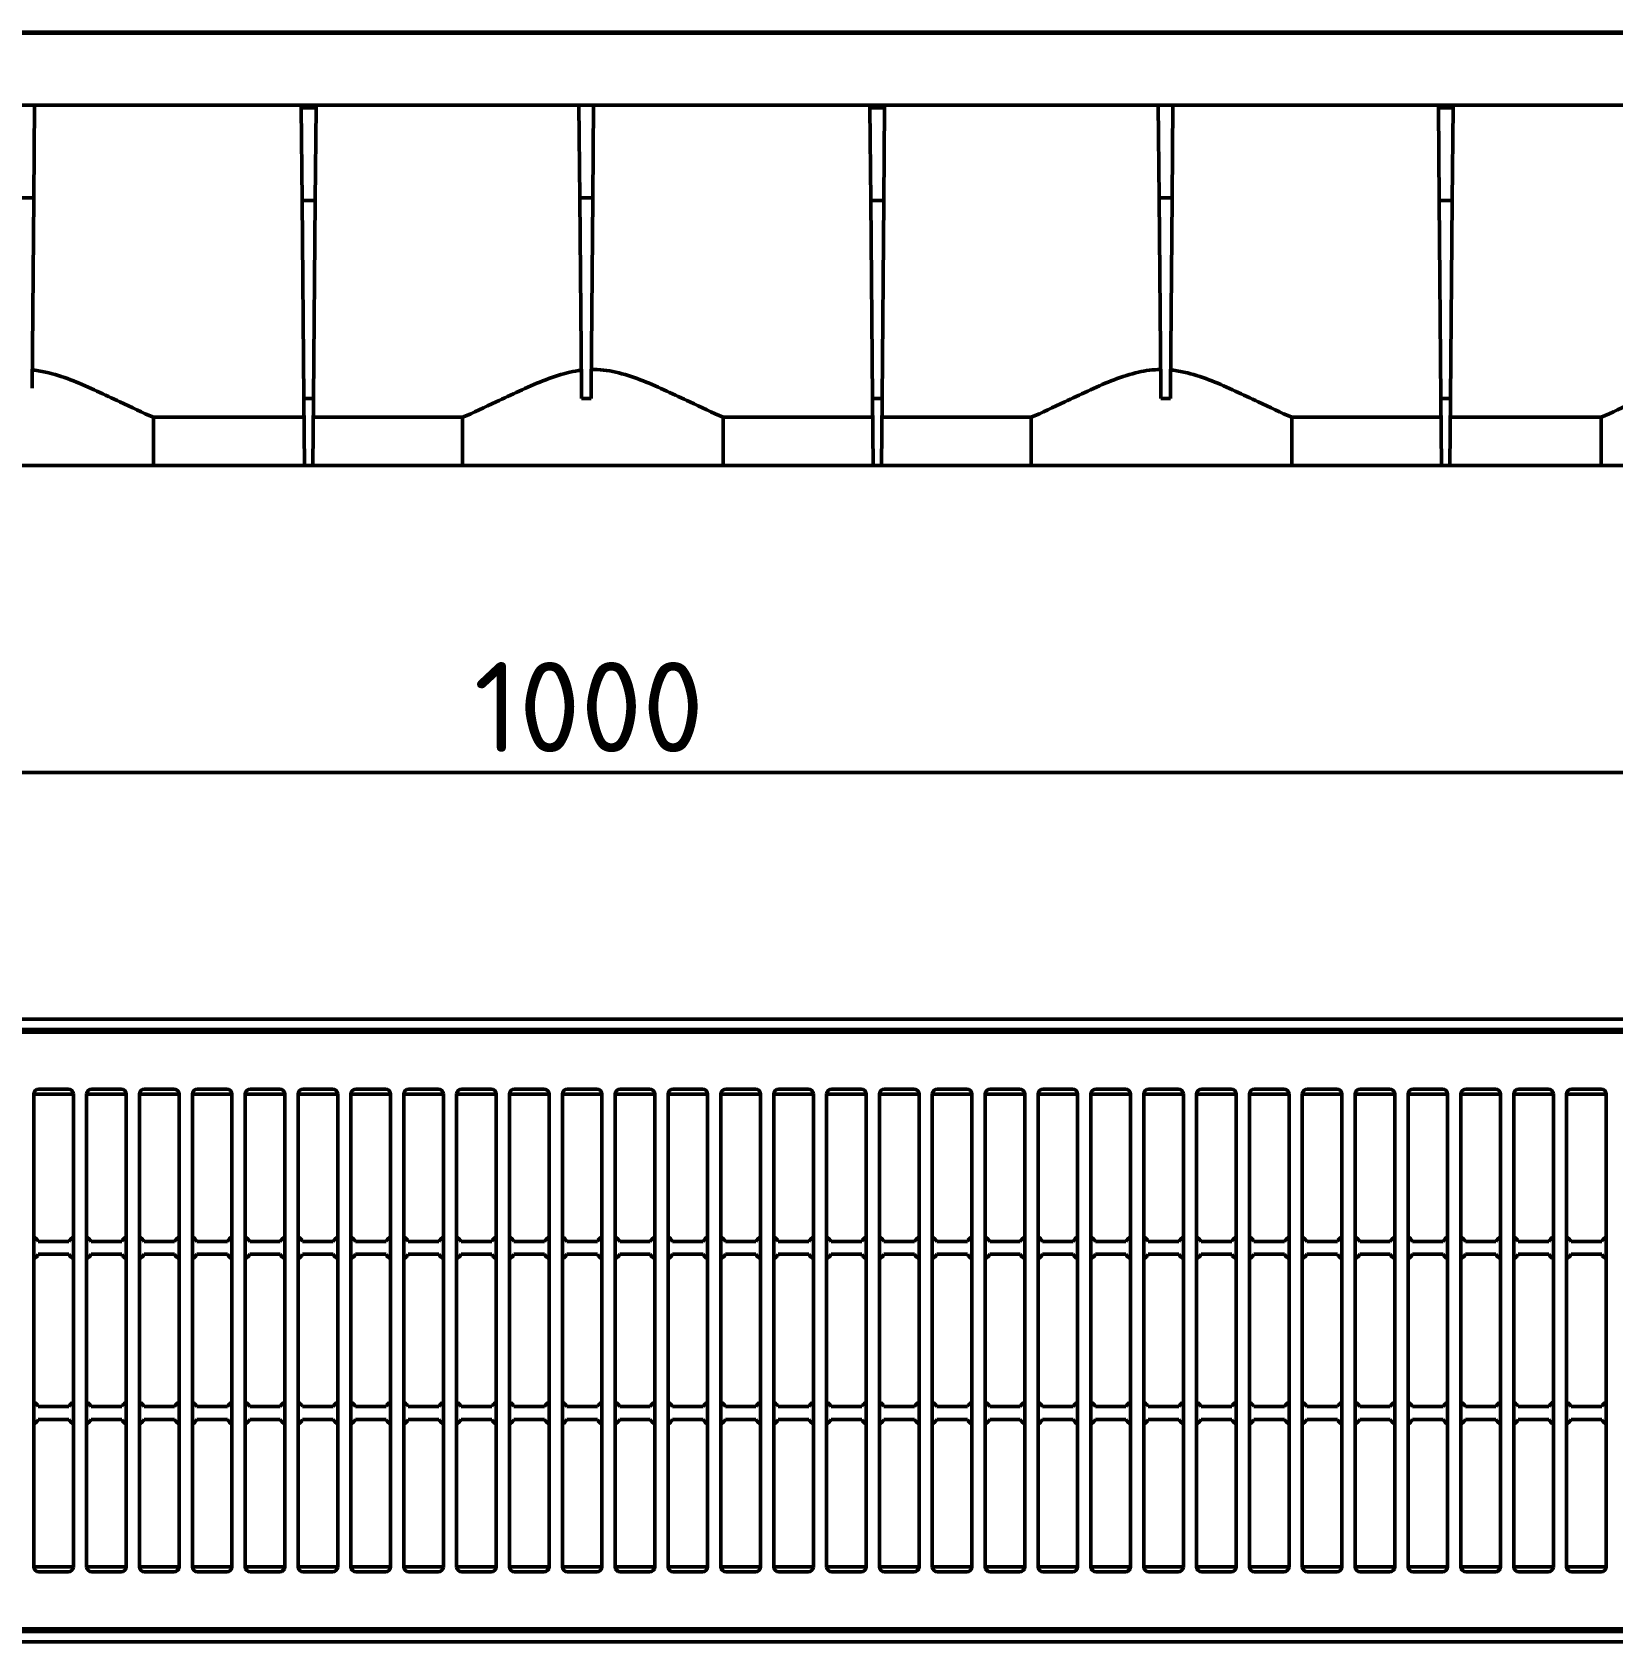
# Model space of a CAD drawing. Header units: millimetres. Extents: x 0 to 2100, y 0 to 1485.
# Drawn here: x 568 to 875.2, y 844.3 to 1157.1 of the extents above; entities that cross this region are included whole.
import ezdxf

# ---------------------------------------------------------------- set-up
doc = ezdxf.new("R2010")
doc.units = ezdxf.units.MM
doc.header["$LTSCALE"] = 5
doc.layers.get('0').update_dxf_attribs({"lineweight": 50})
doc.layers.get('Defpoints').update_dxf_attribs({"lineweight": 50})
doc.layers.add('Bemaßung (ISO)', color=7, linetype='Continuous', lineweight=50)
doc.layers.add('Sichtbar (ISO)', color=7, linetype='Continuous', lineweight=50)
doc.styles.add('TXT 3_5', font='isocpeur.ttf')
doc.dimstyles.new('Anrin Standard (DIN)', dxfattribs={"dimscale": 5, "dimtxt": 3.5, "dimasz": 2.5, "dimexe": 2, "dimexo": 0, "dimgap": 0.8, "dimtad": 1, "dimrnd": 1e-08, "dimtxsty": 'TXT 3_5', "dimcen": 0.09, "dimdle": 10, "dimclrd": 256, "dimclre": 256, "dimclrt": 7, "dimadec": 0, "dimazin": 2, "dimtfac": 0.714286, "dimtmove": 0, "dimatfit": 3, "dimfxl": 1, "dimtolj": 1, "dimlwd": -1, "dimlwe": -1, "dimarcsym": 0})

# ---------------------------------------------------------------- blocks, each defined once
blk = doc.blocks.new('_DotSmall')
at = {"color": 0, "linetype": 'ByBlock', "const_width": 0.5}
blk.add_lwpolyline([(-0.0625, 0, 1), (0.0625, 0, 1)], format="xyb", close=True, dxfattribs=at)
blk = doc.blocks.new('*D21')
at = {"layer": 'Bemaßung (ISO)', "transparency": 16777216}
for p, q in [((174.91, 965.32), (174.91, 1023.22)), ((1174.91, 965.32), (1174.91, 1023.22)), ((1174.91, 1013.22), (187.41, 1013.22))]:
    blk.add_line(p, q, dxfattribs=at)
blk.add_solid([(187.41, 1015.3), (187.41, 1011.13), (174.91, 1013.22)], dxfattribs=at)
at = {"layer": 'Defpoints', "color": 0, "transparency": 16777216}
for p in [(174.91, 1013.22), (174.91, 965.32), (1174.91, 965.32)]:
    blk.add_point(p, dxfattribs=at)
at = {"layer": 'Bemaßung (ISO)', "transparency": 16777216, "xscale": 12.5, "yscale": 12.5, "zscale": 12.5}
blk.add_blockref('_DotSmall', (1174.91, 1013.22), dxfattribs=at)
at = {"layer": 'Bemaßung (ISO)', "color": 7, "transparency": 16777216, "insert": (653.86, 1034.72), "char_height": 17.5, "attachment_point": 1, "style": 'TXT 3_5'}
blk.add_mtext('\\A1;1000', dxfattribs=at)

msp = doc.modelspace()

# ---------------------------------------------------------------- linework, layer by layer
at = {"layer": 'Sichtbar (ISO)'}
for p, q in [((174.909, 1156.915), (1174.909, 1156.915)), ((175.409, 1157.115), (1174.409, 1157.115)), ((382.37, 1142.915), (967.447, 1142.915)), ((568.489, 1142.915), (568.332, 1124.915)), ((620.333, 1142.415), (620.328, 1142.915)), ((623.184, 1142.415), (620.333, 1142.415)), ((620.49, 1124.415), (620.333, 1142.415)), ((623.184, 1142.415), (623.027, 1124.415)), ((623.189, 1142.915), (623.184, 1142.415)), ((674.436, 1124.915), (674.278, 1142.915)), ((677.139, 1142.915), (676.982, 1124.915)), ((730.833, 1142.415), (730.828, 1142.915)), ((733.684, 1142.415), (730.833, 1142.415)), ((730.99, 1124.415), (730.833, 1142.415)), ((733.684, 1142.415), (733.527, 1124.415)), ((733.689, 1142.915), (733.684, 1142.415)), ((787.036, 1124.915), (786.878, 1142.915)), ((789.739, 1142.915), (789.582, 1124.915)), ((841.333, 1142.415), (841.328, 1142.915)), ((844.184, 1142.415), (841.333, 1142.415)), ((841.49, 1124.415), (841.333, 1142.415)), ((844.184, 1142.415), (844.027, 1124.415)), ((844.189, 1142.915), (844.184, 1142.415)), ((568.332, 1124.915), (565.786, 1124.915)), ((568.332, 1124.915), (568.009, 1087.915)), ((623.027, 1124.415), (620.49, 1124.415)), ((620.826, 1085.915), (620.49, 1124.415)), ((623.027, 1124.415), (622.691, 1085.915)), ((676.982, 1124.915), (674.436, 1124.915)), ((674.758, 1087.915), (674.436, 1124.915)), ((676.982, 1124.915), (676.659, 1087.915)), ((733.527, 1124.415), (730.99, 1124.415)), ((731.326, 1085.915), (730.99, 1124.415)), ((733.527, 1124.415), (733.191, 1085.915)), ((789.582, 1124.915), (787.036, 1124.915)), ((787.358, 1087.915), (787.036, 1124.915)), ((789.582, 1124.915), (789.259, 1087.915)), ((844.027, 1124.415), (841.49, 1124.415)), ((841.826, 1085.915), (841.49, 1124.415)), ((844.027, 1124.415), (843.691, 1085.915)), ((622.691, 1085.915), (620.826, 1085.915)), ((620.939, 1072.915), (620.826, 1085.915)), ((622.691, 1085.915), (622.578, 1072.915)), ((674.758, 1087.915), (674.776, 1085.915)), ((674.776, 1085.915), (676.641, 1085.915)), ((676.659, 1087.915), (676.641, 1085.915)), ((733.191, 1085.915), (731.326, 1085.915)), ((731.439, 1072.915), (731.326, 1085.915)), ((733.191, 1085.915), (733.078, 1072.915)), ((787.358, 1087.915), (787.376, 1085.915)), ((787.376, 1085.915), (789.241, 1085.915)), ((789.259, 1087.915), (789.241, 1085.915)), ((843.691, 1085.915), (841.826, 1085.915)), ((841.939, 1072.915), (841.826, 1085.915)), ((843.691, 1085.915), (843.578, 1072.915)), ((591.582, 1082.278), (620.858, 1082.278)), ((591.582, 1072.915), (591.582, 1082.278)), ((622.66, 1082.278), (651.686, 1082.278)), ((651.686, 1072.915), (651.686, 1082.278)), ((702.332, 1082.278), (731.358, 1082.278)), ((702.332, 1072.915), (702.332, 1082.278)), ((733.16, 1082.278), (762.186, 1082.278)), ((762.186, 1072.915), (762.186, 1082.278)), ((812.832, 1082.278), (841.858, 1082.278)), ((812.832, 1072.915), (812.832, 1082.278)), ((843.66, 1082.278), (872.936, 1082.278)), ((872.936, 1072.915), (872.936, 1082.278)), ((591.582, 1072.915), (540.936, 1072.915)), ((591.582, 1072.915), (620.939, 1072.915)), ((622.578, 1072.915), (620.939, 1072.915)), ((622.578, 1072.915), (651.686, 1072.915)), ((702.332, 1072.915), (651.686, 1072.915)), ((702.332, 1072.915), (731.439, 1072.915)), ((733.078, 1072.915), (731.439, 1072.915)), ((733.078, 1072.915), (762.186, 1072.915)), ((812.832, 1072.915), (762.186, 1072.915)), ((812.832, 1072.915), (841.939, 1072.915)), ((843.578, 1072.915), (841.939, 1072.915)), ((843.578, 1072.915), (872.936, 1072.915)), ((923.582, 1072.915), (872.936, 1072.915)), ((174.909, 965.317), (1174.909, 965.317)), ((174.909, 963.317), (1174.909, 963.317)), ((175.409, 962.767), (1174.409, 962.767)), ((569.334, 951.717), (575.034, 951.717)), ((579.607, 951.717), (585.307, 951.717)), ((589.879, 951.717), (595.579, 951.717)), ((600.151, 951.717), (605.851, 951.717)), ((610.424, 951.717), (616.124, 951.717)), ((620.696, 951.717), (626.396, 951.717)), ((630.969, 951.717), (636.669, 951.717)), ((641.241, 951.717), (646.941, 951.717)), ((651.514, 951.717), (657.214, 951.717)), ((661.786, 951.717), (667.486, 951.717)), ((672.059, 951.717), (677.759, 951.717)), ((682.331, 951.717), (688.031, 951.717)), ((692.604, 951.717), (698.304, 951.717)), ((702.876, 951.717), (708.576, 951.717)), ((713.148, 951.717), (718.848, 951.717)), ((723.421, 951.717), (729.121, 951.717)), ((733.693, 951.717), (739.393, 951.717)), ((743.966, 951.717), (749.666, 951.717)), ((754.238, 951.717), (759.938, 951.717)), ((764.511, 951.717), (770.211, 951.717)), ((774.783, 951.717), (780.483, 951.717)), ((785.056, 951.717), (790.756, 951.717)), ((795.328, 951.717), (801.028, 951.717)), ((805.6, 951.717), (811.3, 951.717)), ((815.873, 951.717), (821.573, 951.717)), ((826.145, 951.717), (831.845, 951.717)), ((836.418, 951.717), (842.118, 951.717)), ((846.69, 951.717), (852.39, 951.717)), ((856.963, 951.717), (862.663, 951.717)), ((867.235, 951.717), (872.935, 951.717)), ((568.334, 950.717), (576.034, 950.717)), ((568.334, 858.917), (568.334, 950.717)), ((576.034, 950.717), (576.034, 858.917)), ((578.607, 950.717), (586.307, 950.717)), ((578.607, 858.917), (578.607, 950.717)), ((586.307, 950.717), (586.307, 858.917)), ((588.879, 950.717), (596.579, 950.717)), ((588.879, 858.917), (588.879, 950.717)), ((596.579, 950.717), (596.579, 858.917)), ((599.151, 950.717), (606.851, 950.717)), ((599.151, 858.917), (599.151, 950.717)), ((606.851, 950.717), (606.851, 858.917)), ((609.424, 950.717), (617.124, 950.717)), ((609.424, 858.917), (609.424, 950.717)), ((617.124, 950.717), (617.124, 858.917)), ((619.696, 950.717), (627.396, 950.717)), ((619.696, 858.917), (619.696, 950.717)), ((627.396, 950.717), (627.396, 858.917)), ((629.969, 950.717), (637.669, 950.717)), ((629.969, 858.917), (629.969, 950.717)), ((637.669, 950.717), (637.669, 858.917)), ((640.241, 950.717), (647.941, 950.717)), ((640.241, 858.917), (640.241, 950.717)), ((647.941, 950.717), (647.941, 858.917)), ((650.514, 950.717), (658.214, 950.717)), ((650.514, 858.917), (650.514, 950.717)), ((658.214, 950.717), (658.214, 858.917)), ((660.786, 950.717), (668.486, 950.717)), ((660.786, 858.917), (660.786, 950.717)), ((668.486, 950.717), (668.486, 858.917)), ((671.059, 950.717), (678.759, 950.717)), ((671.059, 858.917), (671.059, 950.717)), ((678.759, 950.717), (678.759, 858.917)), ((681.331, 950.717), (689.031, 950.717)), ((681.331, 858.917), (681.331, 950.717)), ((689.031, 950.717), (689.031, 858.917)), ((691.604, 950.717), (699.304, 950.717)), ((691.604, 858.917), (691.604, 950.717)), ((699.304, 950.717), (699.304, 858.917)), ((701.876, 950.717), (709.576, 950.717)), ((701.876, 858.917), (701.876, 950.717)), ((709.576, 950.717), (709.576, 858.917)), ((712.148, 950.717), (719.848, 950.717)), ((712.148, 858.917), (712.148, 950.717)), ((719.848, 950.717), (719.848, 858.917)), ((722.421, 950.717), (730.121, 950.717)), ((722.421, 858.917), (722.421, 950.717)), ((730.121, 950.717), (730.121, 858.917)), ((732.693, 950.717), (740.393, 950.717)), ((732.693, 858.917), (732.693, 950.717)), ((740.393, 950.717), (740.393, 858.917)), ((742.966, 950.717), (750.666, 950.717)), ((742.966, 858.917), (742.966, 950.717)), ((750.666, 950.717), (750.666, 858.917)), ((753.238, 950.717), (760.938, 950.717)), ((753.238, 858.917), (753.238, 950.717)), ((760.938, 950.717), (760.938, 858.917)), ((763.511, 950.717), (771.211, 950.717)), ((763.511, 858.917), (763.511, 950.717)), ((771.211, 950.717), (771.211, 858.917)), ((773.783, 950.717), (781.483, 950.717)), ((773.783, 858.917), (773.783, 950.717)), ((781.483, 950.717), (781.483, 858.917)), ((784.056, 950.717), (791.756, 950.717)), ((784.056, 858.917), (784.056, 950.717)), ((791.756, 950.717), (791.756, 858.917)), ((794.328, 950.717), (802.028, 950.717)), ((794.328, 858.917), (794.328, 950.717)), ((802.028, 950.717), (802.028, 858.917)), ((804.6, 950.717), (812.3, 950.717)), ((804.6, 858.917), (804.6, 950.717)), ((812.3, 950.717), (812.3, 858.917)), ((814.873, 950.717), (822.573, 950.717)), ((814.873, 858.917), (814.873, 950.717)), ((822.573, 950.717), (822.573, 858.917)), ((825.145, 950.717), (832.845, 950.717)), ((825.145, 858.917), (825.145, 950.717)), ((832.845, 950.717), (832.845, 858.917)), ((835.418, 950.717), (843.118, 950.717)), ((835.418, 858.917), (835.418, 950.717)), ((843.118, 950.717), (843.118, 858.917)), ((845.69, 950.717), (853.39, 950.717)), ((845.69, 858.917), (845.69, 950.717)), ((853.39, 950.717), (853.39, 858.917)), ((855.963, 950.717), (863.663, 950.717)), ((855.963, 858.917), (855.963, 950.717)), ((863.663, 950.717), (863.663, 858.917)), ((866.235, 950.717), (873.935, 950.717)), ((866.235, 858.917), (866.235, 950.717)), ((873.935, 950.717), (873.935, 858.917)), ((569.213, 922.117), (575.155, 922.117)), ((579.485, 922.117), (585.428, 922.117)), ((589.758, 922.117), (595.7, 922.117)), ((600.03, 922.117), (605.973, 922.117)), ((610.303, 922.117), (616.245, 922.117)), ((620.575, 922.117), (626.518, 922.117)), ((630.848, 922.117), (636.79, 922.117)), ((641.12, 922.117), (647.062, 922.117)), ((651.393, 922.117), (657.335, 922.117)), ((661.665, 922.117), (667.607, 922.117)), ((671.937, 922.117), (677.88, 922.117)), ((682.21, 922.117), (688.152, 922.117)), ((692.482, 922.117), (698.425, 922.117)), ((702.755, 922.117), (708.697, 922.117)), ((713.027, 922.117), (718.97, 922.117)), ((723.3, 922.117), (729.242, 922.117)), ((733.572, 922.117), (739.514, 922.117)), ((743.845, 922.117), (749.787, 922.117)), ((754.117, 922.117), (760.059, 922.117)), ((764.39, 922.117), (770.332, 922.117)), ((774.662, 922.117), (780.604, 922.117)), ((784.934, 922.117), (790.877, 922.117)), ((795.207, 922.117), (801.149, 922.117)), ((805.479, 922.117), (811.422, 922.117)), ((815.752, 922.117), (821.694, 922.117)), ((826.024, 922.117), (831.967, 922.117)), ((836.297, 922.117), (842.239, 922.117)), ((846.569, 922.117), (852.511, 922.117)), ((856.842, 922.117), (862.784, 922.117)), ((867.114, 922.117), (873.056, 922.117)), ((569.213, 919.617), (575.155, 919.617)), ((579.485, 919.617), (585.428, 919.617)), ((589.758, 919.617), (595.7, 919.617)), ((600.03, 919.617), (605.973, 919.617)), ((610.303, 919.617), (616.245, 919.617)), ((620.575, 919.617), (626.518, 919.617)), ((630.848, 919.617), (636.79, 919.617)), ((641.12, 919.617), (647.062, 919.617)), ((651.393, 919.617), (657.335, 919.617)), ((661.665, 919.617), (667.607, 919.617)), ((671.937, 919.617), (677.88, 919.617)), ((682.21, 919.617), (688.152, 919.617)), ((692.482, 919.617), (698.425, 919.617)), ((702.755, 919.617), (708.697, 919.617)), ((713.027, 919.617), (718.97, 919.617)), ((723.3, 919.617), (729.242, 919.617)), ((733.572, 919.617), (739.514, 919.617)), ((743.845, 919.617), (749.787, 919.617)), ((754.117, 919.617), (760.059, 919.617)), ((764.39, 919.617), (770.332, 919.617)), ((774.662, 919.617), (780.604, 919.617)), ((784.934, 919.617), (790.877, 919.617)), ((795.207, 919.617), (801.149, 919.617)), ((805.479, 919.617), (811.422, 919.617)), ((815.752, 919.617), (821.694, 919.617)), ((826.024, 919.617), (831.967, 919.617)), ((836.297, 919.617), (842.239, 919.617)), ((846.569, 919.617), (852.511, 919.617)), ((856.842, 919.617), (862.784, 919.617)), ((867.114, 919.617), (873.056, 919.617)), ((575.155, 890.017), (569.213, 890.017)), ((585.428, 890.017), (579.485, 890.017)), ((595.7, 890.017), (589.758, 890.017)), ((605.973, 890.017), (600.03, 890.017)), ((616.245, 890.017), (610.303, 890.017)), ((626.518, 890.017), (620.575, 890.017)), ((636.79, 890.017), (630.848, 890.017)), ((647.062, 890.017), (641.12, 890.017)), ((657.335, 890.017), (651.393, 890.017)), ((667.607, 890.017), (661.665, 890.017)), ((677.88, 890.017), (671.937, 890.017)), ((688.152, 890.017), (682.21, 890.017)), ((698.425, 890.017), (692.482, 890.017)), ((708.697, 890.017), (702.755, 890.017)), ((718.97, 890.017), (713.027, 890.017)), ((729.242, 890.017), (723.3, 890.017)), ((739.514, 890.017), (733.572, 890.017)), ((749.787, 890.017), (743.845, 890.017)), ((760.059, 890.017), (754.117, 890.017)), ((770.332, 890.017), (764.39, 890.017)), ((780.604, 890.017), (774.662, 890.017)), ((790.877, 890.017), (784.934, 890.017)), ((801.149, 890.017), (795.207, 890.017)), ((811.422, 890.017), (805.479, 890.017)), ((821.694, 890.017), (815.752, 890.017)), ((831.967, 890.017), (826.024, 890.017)), ((842.239, 890.017), (836.297, 890.017)), ((852.511, 890.017), (846.569, 890.017)), ((862.784, 890.017), (856.842, 890.017)), ((873.056, 890.017), (867.114, 890.017)), ((575.155, 887.517), (569.213, 887.517)), ((585.428, 887.517), (579.485, 887.517)), ((595.7, 887.517), (589.758, 887.517)), ((605.973, 887.517), (600.03, 887.517)), ((616.245, 887.517), (610.303, 887.517)), ((626.518, 887.517), (620.575, 887.517)), ((636.79, 887.517), (630.848, 887.517)), ((647.062, 887.517), (641.12, 887.517)), ((657.335, 887.517), (651.393, 887.517)), ((667.607, 887.517), (661.665, 887.517)), ((677.88, 887.517), (671.937, 887.517)), ((688.152, 887.517), (682.21, 887.517)), ((698.425, 887.517), (692.482, 887.517)), ((708.697, 887.517), (702.755, 887.517)), ((718.97, 887.517), (713.027, 887.517)), ((729.242, 887.517), (723.3, 887.517)), ((739.514, 887.517), (733.572, 887.517)), ((749.787, 887.517), (743.845, 887.517)), ((760.059, 887.517), (754.117, 887.517)), ((770.332, 887.517), (764.39, 887.517)), ((780.604, 887.517), (774.662, 887.517)), ((790.877, 887.517), (784.934, 887.517)), ((801.149, 887.517), (795.207, 887.517)), ((811.422, 887.517), (805.479, 887.517)), ((821.694, 887.517), (815.752, 887.517)), ((831.967, 887.517), (826.024, 887.517)), ((842.239, 887.517), (836.297, 887.517)), ((852.511, 887.517), (846.569, 887.517)), ((862.784, 887.517), (856.842, 887.517)), ((873.056, 887.517), (867.114, 887.517)), ((568.334, 858.917), (576.034, 858.917)), ((575.034, 857.917), (569.334, 857.917)), ((578.607, 858.917), (586.307, 858.917)), ((585.307, 857.917), (579.607, 857.917)), ((588.879, 858.917), (596.579, 858.917)), ((595.579, 857.917), (589.879, 857.917)), ((599.151, 858.917), (606.851, 858.917)), ((605.851, 857.917), (600.151, 857.917)), ((609.424, 858.917), (617.124, 858.917)), ((616.124, 857.917), (610.424, 857.917)), ((619.696, 858.917), (627.396, 858.917)), ((626.396, 857.917), (620.696, 857.917)), ((629.969, 858.917), (637.669, 858.917)), ((636.669, 857.917), (630.969, 857.917)), ((640.241, 858.917), (647.941, 858.917)), ((646.941, 857.917), (641.241, 857.917)), ((650.514, 858.917), (658.214, 858.917)), ((657.214, 857.917), (651.514, 857.917)), ((660.786, 858.917), (668.486, 858.917)), ((667.486, 857.917), (661.786, 857.917)), ((678.759, 858.917), (671.059, 858.917)), ((677.759, 857.917), (672.059, 857.917)), ((681.331, 858.917), (689.031, 858.917)), ((688.031, 857.917), (682.331, 857.917)), ((691.604, 858.917), (699.304, 858.917)), ((698.304, 857.917), (692.604, 857.917)), ((701.876, 858.917), (709.576, 858.917)), ((708.576, 857.917), (702.876, 857.917)), ((712.148, 858.917), (719.848, 858.917)), ((718.848, 857.917), (713.148, 857.917)), ((722.421, 858.917), (730.121, 858.917)), ((729.121, 857.917), (723.421, 857.917)), ((732.693, 858.917), (740.393, 858.917)), ((739.393, 857.917), (733.693, 857.917)), ((742.966, 858.917), (750.666, 858.917)), ((749.666, 857.917), (743.966, 857.917)), ((753.238, 858.917), (760.938, 858.917)), ((759.938, 857.917), (754.238, 857.917)), ((763.511, 858.917), (771.211, 858.917)), ((770.211, 857.917), (764.511, 857.917)), ((773.783, 858.917), (781.483, 858.917)), ((780.483, 857.917), (774.783, 857.917)), ((784.056, 858.917), (791.756, 858.917)), ((790.756, 857.917), (785.056, 857.917)), ((794.328, 858.917), (802.028, 858.917)), ((801.028, 857.917), (795.328, 857.917)), ((804.6, 858.917), (812.3, 858.917)), ((811.3, 857.917), (805.6, 857.917)), ((814.873, 858.917), (822.573, 858.917)), ((821.573, 857.917), (815.873, 857.917)), ((825.145, 858.917), (832.845, 858.917)), ((831.845, 857.917), (826.145, 857.917)), ((835.418, 858.917), (843.118, 858.917)), ((842.118, 857.917), (836.418, 857.917)), ((845.69, 858.917), (853.39, 858.917)), ((852.39, 857.917), (846.69, 857.917)), ((855.963, 858.917), (863.663, 858.917)), ((862.663, 857.917), (856.963, 857.917)), ((866.235, 858.917), (873.935, 858.917)), ((872.935, 857.917), (867.235, 857.917)), ((174.909, 846.317), (1174.909, 846.317)), ((175.409, 846.867), (1174.409, 846.867)), ((174.909, 844.317), (1174.909, 844.317))]:
    msp.add_line(p, q, dxfattribs=at)
for centre, radius, start, end in [((569.334, 950.717), 1, 90, 180), ((575.034, 950.717), 1, 0, 90), ((579.607, 950.717), 1, 90, 180), ((585.307, 950.717), 1, 0, 90), ((589.879, 950.717), 1, 90, 180), ((595.579, 950.717), 1, 0, 90), ((600.151, 950.717), 1, 90, 180), ((605.851, 950.717), 1, 0, 90), ((610.424, 950.717), 1, 90, 180), ((616.124, 950.717), 1, 0, 90), ((620.696, 950.717), 1, 90, 180), ((626.396, 950.717), 1, 0, 90), ((630.969, 950.717), 1, 90, 180), ((636.669, 950.717), 1, 0, 90), ((641.241, 950.717), 1, 90, 180), ((646.941, 950.717), 1, 0, 90), ((651.514, 950.717), 1, 90, 180), ((657.214, 950.717), 1, 0, 90), ((661.786, 950.717), 1, 90, 180), ((667.486, 950.717), 1, 0, 90), ((672.059, 950.717), 1, 90, 180), ((677.759, 950.717), 1, 0, 90), ((682.331, 950.717), 1, 90, 180), ((688.031, 950.717), 1, 0, 90), ((692.604, 950.717), 1, 90, 180), ((698.304, 950.717), 1, 0, 90), ((702.876, 950.717), 1, 90, 180), ((708.576, 950.717), 1, 0, 90), ((713.148, 950.717), 1, 90, 180), ((718.848, 950.717), 1, 0, 90), ((723.421, 950.717), 1, 90, 180), ((729.121, 950.717), 1, 0, 90), ((733.693, 950.717), 1, 90, 180), ((739.393, 950.717), 1, 0, 90), ((743.966, 950.717), 1, 90, 180), ((749.666, 950.717), 1, 0, 90), ((754.238, 950.717), 1, 90, 180), ((759.938, 950.717), 1, 0, 90), ((764.511, 950.717), 1, 90, 180), ((770.211, 950.717), 1, 0, 90), ((774.783, 950.717), 1, 90, 180), ((780.483, 950.717), 1, 0, 90), ((785.056, 950.717), 1, 90, 180), ((790.756, 950.717), 1, 0, 90), ((795.328, 950.717), 1, 90, 180), ((801.028, 950.717), 1, 0, 90), ((805.6, 950.717), 1, 90, 180), ((811.3, 950.717), 1, 0, 90), ((815.873, 950.717), 1, 90, 180), ((821.573, 950.717), 1, 0, 90), ((826.145, 950.717), 1, 90, 180), ((831.845, 950.717), 1, 0, 90), ((836.418, 950.717), 1, 90, 180), ((842.118, 950.717), 1, 0, 90), ((846.69, 950.717), 1, 90, 180), ((852.39, 950.717), 1, 0, 90), ((856.963, 950.717), 1, 90, 180), ((862.663, 950.717), 1, 0, 90), ((867.235, 950.717), 1, 90, 180), ((872.935, 950.717), 1, 0, 90), ((567.048, 920.867), 2.5, 30, 59.03664), ((577.32, 920.867), 2.5, 120.96336, 150), ((577.32, 920.867), 2.5, 30, 59.03664), ((587.593, 920.867), 2.5, 120.96336, 150), ((587.593, 920.867), 2.5, 30, 59.03664), ((597.865, 920.867), 2.5, 120.96336, 150), ((597.865, 920.867), 2.5, 30, 59.03664), ((608.138, 920.867), 2.5, 120.96336, 150), ((608.138, 920.867), 2.5, 30, 59.03664), ((618.41, 920.867), 2.5, 120.96336, 150), ((618.41, 920.867), 2.5, 30, 59.03664), ((628.683, 920.867), 2.5, 120.96336, 150), ((628.683, 920.867), 2.5, 30, 59.03664), ((638.955, 920.867), 2.5, 120.96336, 150), ((638.955, 920.867), 2.5, 30, 59.03664), ((649.228, 920.867), 2.5, 120.96336, 150), ((649.228, 920.867), 2.5, 30, 59.03664), ((659.5, 920.867), 2.5, 120.96336, 150), ((659.5, 920.867), 2.5, 30, 59.03664), ((669.772, 920.867), 2.5, 120.96336, 150), ((669.772, 920.867), 2.5, 30, 59.03664), ((680.045, 920.867), 2.5, 120.96336, 150), ((680.045, 920.867), 2.5, 30, 59.03664), ((690.317, 920.867), 2.5, 120.96336, 150), ((690.317, 920.867), 2.5, 30, 59.03664), ((700.59, 920.867), 2.5, 120.96336, 150), ((700.59, 920.867), 2.5, 30, 59.03664), ((710.862, 920.867), 2.5, 120.96336, 150), ((710.862, 920.867), 2.5, 30, 59.03664), ((721.135, 920.867), 2.5, 120.96336, 150), ((721.135, 920.867), 2.5, 30, 59.03664), ((731.407, 920.867), 2.5, 120.96336, 150), ((731.407, 920.867), 2.5, 30, 59.03664), ((741.68, 920.867), 2.5, 120.96336, 150), ((741.68, 920.867), 2.5, 30, 59.03664), ((751.952, 920.867), 2.5, 120.96336, 150), ((751.952, 920.867), 2.5, 30, 59.03664), ((762.224, 920.867), 2.5, 120.96336, 150), ((762.224, 920.867), 2.5, 30, 59.03664), ((772.497, 920.867), 2.5, 120.96336, 150), ((772.497, 920.867), 2.5, 30, 59.03664), ((782.769, 920.867), 2.5, 120.96336, 150), ((782.769, 920.867), 2.5, 30, 59.03664), ((793.042, 920.867), 2.5, 120.96336, 150), ((793.042, 920.867), 2.5, 30, 59.03664), ((803.314, 920.867), 2.5, 120.96336, 150), ((803.314, 920.867), 2.5, 30, 59.03664), ((813.587, 920.867), 2.5, 120.96336, 150), ((813.587, 920.867), 2.5, 30, 59.03664), ((823.859, 920.867), 2.5, 120.96336, 150), ((823.859, 920.867), 2.5, 30, 59.03664), ((834.132, 920.867), 2.5, 120.96336, 150), ((834.132, 920.867), 2.5, 30, 59.03664), ((844.404, 920.867), 2.5, 120.96336, 150), ((844.404, 920.867), 2.5, 30, 59.03664), ((854.676, 920.867), 2.5, 120.96336, 150), ((854.676, 920.867), 2.5, 30, 59.03664), ((864.949, 920.867), 2.5, 120.96336, 150), ((864.949, 920.867), 2.5, 30, 59.03664), ((875.221, 920.867), 2.5, 120.96336, 150), ((567.048, 920.867), 2.5, 300.96336, 330), ((577.32, 920.867), 2.5, 210, 239.03664), ((577.32, 920.867), 2.5, 300.96336, 330), ((587.593, 920.867), 2.5, 210, 239.03664), ((587.593, 920.867), 2.5, 300.96336, 330), ((597.865, 920.867), 2.5, 210, 239.03664), ((597.865, 920.867), 2.5, 300.96336, 330), ((608.138, 920.867), 2.5, 210, 239.03664), ((608.138, 920.867), 2.5, 300.96336, 330), ((618.41, 920.867), 2.5, 210, 239.03664), ((618.41, 920.867), 2.5, 300.96336, 330), ((628.683, 920.867), 2.5, 210, 239.03664), ((628.683, 920.867), 2.5, 300.96336, 330), ((638.955, 920.867), 2.5, 210, 239.03664), ((638.955, 920.867), 2.5, 300.96336, 330), ((649.228, 920.867), 2.5, 210, 239.03664), ((649.228, 920.867), 2.5, 300.96336, 330), ((659.5, 920.867), 2.5, 210, 239.03664), ((659.5, 920.867), 2.5, 300.96336, 330), ((669.772, 920.867), 2.5, 210, 239.03664), ((669.772, 920.867), 2.5, 300.96336, 330), ((680.045, 920.867), 2.5, 210, 239.03664), ((680.045, 920.867), 2.5, 300.96336, 330), ((690.317, 920.867), 2.5, 210, 239.03664), ((690.317, 920.867), 2.5, 300.96336, 330), ((700.59, 920.867), 2.5, 210, 239.03664), ((700.59, 920.867), 2.5, 300.96336, 330), ((710.862, 920.867), 2.5, 210, 239.03664), ((710.862, 920.867), 2.5, 300.96336, 330), ((721.135, 920.867), 2.5, 210, 239.03664), ((721.135, 920.867), 2.5, 300.96336, 330), ((731.407, 920.867), 2.5, 210, 239.03664), ((731.407, 920.867), 2.5, 300.96336, 330), ((741.68, 920.867), 2.5, 210, 239.03664), ((741.68, 920.867), 2.5, 300.96336, 330), ((751.952, 920.867), 2.5, 210, 239.03664), ((751.952, 920.867), 2.5, 300.96336, 330), ((762.224, 920.867), 2.5, 210, 239.03664), ((762.224, 920.867), 2.5, 300.96336, 330), ((772.497, 920.867), 2.5, 210, 239.03664), ((772.497, 920.867), 2.5, 300.96336, 330), ((782.769, 920.867), 2.5, 210, 239.03664), ((782.769, 920.867), 2.5, 300.96336, 330), ((793.042, 920.867), 2.5, 210, 239.03664), ((793.042, 920.867), 2.5, 300.96336, 330), ((803.314, 920.867), 2.5, 210, 239.03664), ((803.314, 920.867), 2.5, 300.96336, 330), ((813.587, 920.867), 2.5, 210, 239.03664), ((813.587, 920.867), 2.5, 300.96336, 330), ((823.859, 920.867), 2.5, 210, 239.03664), ((823.859, 920.867), 2.5, 300.96336, 330), ((834.132, 920.867), 2.5, 210, 239.03664), ((834.132, 920.867), 2.5, 300.96336, 330), ((844.404, 920.867), 2.5, 210, 239.03664), ((844.404, 920.867), 2.5, 300.96336, 330), ((854.676, 920.867), 2.5, 210, 239.03664), ((854.676, 920.867), 2.5, 300.96336, 330), ((864.949, 920.867), 2.5, 210, 239.03664), ((864.949, 920.867), 2.5, 300.96336, 330), ((875.221, 920.867), 2.5, 210, 239.03664), ((567.048, 888.767), 2.5, 30, 59.03664), ((577.32, 888.767), 2.5, 120.96336, 150), ((577.32, 888.767), 2.5, 30, 59.03664), ((587.593, 888.767), 2.5, 120.96336, 150), ((587.593, 888.767), 2.5, 30, 59.03664), ((597.865, 888.767), 2.5, 120.96336, 150), ((597.865, 888.767), 2.5, 30, 59.03664), ((608.138, 888.767), 2.5, 120.96336, 150), ((608.138, 888.767), 2.5, 30, 59.03664), ((618.41, 888.767), 2.5, 120.96336, 150), ((618.41, 888.767), 2.5, 30, 59.03664), ((628.683, 888.767), 2.5, 120.96336, 150), ((628.683, 888.767), 2.5, 30, 59.03664), ((638.955, 888.767), 2.5, 120.96336, 150), ((638.955, 888.767), 2.5, 30, 59.03664), ((649.228, 888.767), 2.5, 120.96336, 150), ((649.228, 888.767), 2.5, 30, 59.03664), ((659.5, 888.767), 2.5, 120.96336, 150), ((659.5, 888.767), 2.5, 30, 59.03664), ((669.772, 888.767), 2.5, 120.96336, 150), ((669.772, 888.767), 2.5, 30, 59.03664), ((680.045, 888.767), 2.5, 120.96336, 150), ((680.045, 888.767), 2.5, 30, 59.03664), ((690.317, 888.767), 2.5, 120.96336, 150), ((690.317, 888.767), 2.5, 30, 59.03664), ((700.59, 888.767), 2.5, 120.96336, 150), ((700.59, 888.767), 2.5, 30, 59.03664), ((710.862, 888.767), 2.5, 120.96336, 150), ((710.862, 888.767), 2.5, 30, 59.03664), ((721.135, 888.767), 2.5, 120.96336, 150), ((721.135, 888.767), 2.5, 30, 59.03664), ((731.407, 888.767), 2.5, 120.96336, 150), ((731.407, 888.767), 2.5, 30, 59.03664), ((741.68, 888.767), 2.5, 120.96336, 150), ((741.68, 888.767), 2.5, 30, 59.03664), ((751.952, 888.767), 2.5, 120.96336, 150), ((751.952, 888.767), 2.5, 30, 59.03664), ((762.224, 888.767), 2.5, 120.96336, 150), ((762.224, 888.767), 2.5, 30, 59.03664), ((772.497, 888.767), 2.5, 120.96336, 150), ((772.497, 888.767), 2.5, 30, 59.03664), ((782.769, 888.767), 2.5, 120.96336, 150), ((782.769, 888.767), 2.5, 30, 59.03664), ((793.042, 888.767), 2.5, 120.96336, 150), ((793.042, 888.767), 2.5, 30, 59.03664), ((803.314, 888.767), 2.5, 120.96336, 150), ((803.314, 888.767), 2.5, 30, 59.03664), ((813.587, 888.767), 2.5, 120.96336, 150), ((813.587, 888.767), 2.5, 30, 59.03664), ((823.859, 888.767), 2.5, 120.96336, 150), ((823.859, 888.767), 2.5, 30, 59.03664), ((834.132, 888.767), 2.5, 120.96336, 150), ((834.132, 888.767), 2.5, 30, 59.03664), ((844.404, 888.767), 2.5, 120.96336, 150), ((844.404, 888.767), 2.5, 30, 59.03664), ((854.676, 888.767), 2.5, 120.96336, 150), ((854.676, 888.767), 2.5, 30, 59.03664), ((864.949, 888.767), 2.5, 120.96336, 150), ((864.949, 888.767), 2.5, 30, 59.03664), ((875.221, 888.767), 2.5, 120.96336, 150), ((567.048, 888.767), 2.5, 300.96336, 330), ((577.32, 888.767), 2.5, 210, 239.03664), ((577.32, 888.767), 2.5, 300.96336, 330), ((587.593, 888.767), 2.5, 210, 239.03664), ((587.593, 888.767), 2.5, 300.96336, 330), ((597.865, 888.767), 2.5, 210, 239.03664), ((597.865, 888.767), 2.5, 300.96336, 330), ((608.138, 888.767), 2.5, 210, 239.03664), ((608.138, 888.767), 2.5, 300.96336, 330), ((618.41, 888.767), 2.5, 210, 239.03664), ((618.41, 888.767), 2.5, 300.96336, 330), ((628.683, 888.767), 2.5, 210, 239.03664), ((628.683, 888.767), 2.5, 300.96336, 330), ((638.955, 888.767), 2.5, 210, 239.03664), ((638.955, 888.767), 2.5, 300.96336, 330), ((649.228, 888.767), 2.5, 210, 239.03664), ((649.228, 888.767), 2.5, 300.96336, 330), ((659.5, 888.767), 2.5, 210, 239.03664), ((659.5, 888.767), 2.5, 300.96336, 330), ((669.772, 888.767), 2.5, 210, 239.03664), ((669.772, 888.767), 2.5, 300.96336, 330), ((680.045, 888.767), 2.5, 210, 239.03664), ((680.045, 888.767), 2.5, 300.96336, 330), ((690.317, 888.767), 2.5, 210, 239.03664), ((690.317, 888.767), 2.5, 300.96336, 330), ((700.59, 888.767), 2.5, 210, 239.03664), ((700.59, 888.767), 2.5, 300.96336, 330), ((710.862, 888.767), 2.5, 210, 239.03664), ((710.862, 888.767), 2.5, 300.96336, 330), ((721.135, 888.767), 2.5, 210, 239.03664), ((721.135, 888.767), 2.5, 300.96336, 330), ((731.407, 888.767), 2.5, 210, 239.03664), ((731.407, 888.767), 2.5, 300.96336, 330), ((741.68, 888.767), 2.5, 210, 239.03664), ((741.68, 888.767), 2.5, 300.96336, 330), ((751.952, 888.767), 2.5, 210, 239.03664), ((751.952, 888.767), 2.5, 300.96336, 330), ((762.224, 888.767), 2.5, 210, 239.03664), ((762.224, 888.767), 2.5, 300.96336, 330), ((772.497, 888.767), 2.5, 210, 239.03664), ((772.497, 888.767), 2.5, 300.96336, 330), ((782.769, 888.767), 2.5, 210, 239.03664), ((782.769, 888.767), 2.5, 300.96336, 330), ((793.042, 888.767), 2.5, 210, 239.03664), ((793.042, 888.767), 2.5, 300.96336, 330), ((803.314, 888.767), 2.5, 210, 239.03664), ((803.314, 888.767), 2.5, 300.96336, 330), ((813.587, 888.767), 2.5, 210, 239.03664), ((813.587, 888.767), 2.5, 300.96336, 330), ((823.859, 888.767), 2.5, 210, 239.03664), ((823.859, 888.767), 2.5, 300.96336, 330), ((834.132, 888.767), 2.5, 210, 239.03664), ((834.132, 888.767), 2.5, 300.96336, 330), ((844.404, 888.767), 2.5, 210, 239.03664), ((844.404, 888.767), 2.5, 300.96336, 330), ((854.676, 888.767), 2.5, 210, 239.03664), ((854.676, 888.767), 2.5, 300.96336, 330), ((864.949, 888.767), 2.5, 210, 239.03664), ((864.949, 888.767), 2.5, 300.96336, 330), ((875.221, 888.767), 2.5, 210, 239.03664), ((569.334, 858.917), 1, 180, 270), ((575.034, 858.917), 1, 270, 0), ((579.607, 858.917), 1, 180, 270), ((585.307, 858.917), 1, 270, 0), ((589.879, 858.917), 1, 180, 270), ((595.579, 858.917), 1, 270, 0), ((600.151, 858.917), 1, 180, 270), ((605.851, 858.917), 1, 270, 0), ((610.424, 858.917), 1, 180, 270), ((616.124, 858.917), 1, 270, 0), ((620.696, 858.917), 1, 180, 270), ((626.396, 858.917), 1, 270, 0), ((630.969, 858.917), 1, 180, 270), ((636.669, 858.917), 1, 270, 0), ((641.241, 858.917), 1, 180, 270), ((646.941, 858.917), 1, 270, 0), ((651.514, 858.917), 1, 180, 270), ((657.214, 858.917), 1, 270, 0), ((661.786, 858.917), 1, 180, 270), ((667.486, 858.917), 1, 270, 0), ((672.059, 858.917), 1, 180, 270), ((677.759, 858.917), 1, 270, 0), ((682.331, 858.917), 1, 180, 270), ((688.031, 858.917), 1, 270, 0), ((692.604, 858.917), 1, 180, 270), ((698.304, 858.917), 1, 270, 0), ((702.876, 858.917), 1, 180, 270), ((708.576, 858.917), 1, 270, 0), ((713.148, 858.917), 1, 180, 270), ((718.848, 858.917), 1, 270, 0), ((723.421, 858.917), 1, 180, 270), ((729.121, 858.917), 1, 270, 0), ((733.693, 858.917), 1, 180, 270), ((739.393, 858.917), 1, 270, 0), ((743.966, 858.917), 1, 180, 270), ((749.666, 858.917), 1, 270, 0), ((754.238, 858.917), 1, 180, 270), ((759.938, 858.917), 1, 270, 0), ((764.511, 858.917), 1, 180, 270), ((770.211, 858.917), 1, 270, 0), ((774.783, 858.917), 1, 180, 270), ((780.483, 858.917), 1, 270, 0), ((785.056, 858.917), 1, 180, 270), ((790.756, 858.917), 1, 270, 0), ((795.328, 858.917), 1, 180, 270), ((801.028, 858.917), 1, 270, 0), ((805.6, 858.917), 1, 180, 270), ((811.3, 858.917), 1, 270, 0), ((815.873, 858.917), 1, 180, 270), ((821.573, 858.917), 1, 270, 0), ((826.145, 858.917), 1, 180, 270), ((831.845, 858.917), 1, 270, 0), ((836.418, 858.917), 1, 180, 270), ((842.118, 858.917), 1, 270, 0), ((846.69, 858.917), 1, 180, 270), ((852.39, 858.917), 1, 270, 0), ((856.963, 858.917), 1, 180, 270), ((862.663, 858.917), 1, 270, 0), ((867.235, 858.917), 1, 180, 270), ((872.935, 858.917), 1, 270, 0)]:
    msp.add_arc(centre, radius, start, end, dxfattribs=at)
for points, knots in [([(568.04, 1091.478), (568.213, 1091.461), (568.386, 1091.442), (568.559, 1091.421), (569.486, 1091.308), (570.394, 1091.13), (572.905, 1090.505), (574.477, 1089.957), (577.575, 1088.736), (579.099, 1088.061), (582.111, 1086.679), (583.598, 1085.971), (587.301, 1084.215), (589.482, 1083.187), (591.582, 1082.278)], [8.896475, 8.896475, 8.896475, 8.896475, 8.9502852, 8.9502852, 8.9502852, 9.2391358, 9.2391358, 9.7624187, 9.7624187, 10.2857016, 10.2857016, 10.8089845, 10.8089845, 11.6067386, 11.6067386, 11.6067386, 11.6067386]), ([(651.686, 1082.278), (653.785, 1083.187), (655.967, 1084.215), (659.669, 1085.971), (661.157, 1086.679), (664.168, 1088.061), (665.692, 1088.736), (668.79, 1089.957), (670.362, 1090.505), (672.712, 1091.09), (673.454, 1091.242), (674.209, 1091.354), (674.382, 1091.379), (674.555, 1091.403), (674.728, 1091.424)], [5.8249672, 5.8249672, 5.8249672, 5.8249672, 6.6227213, 6.6227213, 7.1460042, 7.1460042, 7.6692871, 7.6692871, 8.19257, 8.19257, 8.4293202, 8.4293202, 8.4293202, 8.4835842, 8.4835842, 8.4835842, 8.4835842]), ([(676.691, 1091.561), (676.696, 1091.561), (676.701, 1091.561), (676.793, 1091.563), (676.879, 1091.563), (677.046, 1091.564), (677.128, 1091.563), (677.209, 1091.563), (678.88, 1091.544), (680.481, 1091.296), (683.655, 1090.505), (685.227, 1089.957), (688.325, 1088.736), (689.849, 1088.061), (692.861, 1086.679), (694.348, 1085.971), (698.051, 1084.215), (700.232, 1083.187), (702.332, 1082.278)], [8.6839116, 8.6839116, 8.6839116, 8.6839116, 8.6854952, 8.6854952, 8.711477, 8.711477, 8.7358871, 8.7358871, 8.7358871, 9.2391358, 9.2391358, 9.7624187, 9.7624187, 10.2857016, 10.2857016, 10.8089845, 10.8089845, 11.6067386, 11.6067386, 11.6067386, 11.6067386]), ([(762.186, 1082.278), (764.285, 1083.187), (766.467, 1084.215), (770.169, 1085.971), (771.657, 1086.679), (774.668, 1088.061), (776.192, 1088.736), (779.29, 1089.957), (780.862, 1090.505), (783.881, 1091.257), (785.317, 1091.494), (786.809, 1091.55), (786.942, 1091.555), (787.076, 1091.559), (787.248, 1091.562), (787.287, 1091.562), (787.327, 1091.563)], [5.8249672, 5.8249672, 5.8249672, 5.8249672, 6.6227213, 6.6227213, 7.1460042, 7.1460042, 7.6692871, 7.6692871, 8.19257, 8.19257, 8.6454358, 8.6454358, 8.6454358, 8.6859619, 8.6859619, 8.6978279, 8.6978279, 8.6978279, 8.6978279]), ([(789.29, 1091.478), (789.463, 1091.461), (789.636, 1091.442), (789.809, 1091.421), (790.736, 1091.308), (791.644, 1091.13), (794.155, 1090.505), (795.727, 1089.957), (798.825, 1088.736), (800.349, 1088.061), (803.361, 1086.679), (804.848, 1085.971), (808.551, 1084.215), (810.732, 1083.187), (812.832, 1082.278)], [8.896475, 8.896475, 8.896475, 8.896475, 8.9502852, 8.9502852, 8.9502852, 9.2391358, 9.2391358, 9.7624187, 9.7624187, 10.2857016, 10.2857016, 10.8089845, 10.8089845, 11.6067386, 11.6067386, 11.6067386, 11.6067386]), ([(872.936, 1082.278), (875.035, 1083.187), (877.217, 1084.215), (880.919, 1085.971), (882.407, 1086.679), (885.418, 1088.061), (886.942, 1088.736), (890.04, 1089.957), (891.612, 1090.505), (894.631, 1091.257), (896.067, 1091.494), (897.559, 1091.55), (897.692, 1091.555), (897.826, 1091.559), (897.998, 1091.562), (898.037, 1091.562), (898.077, 1091.563)], [5.8249672, 5.8249672, 5.8249672, 5.8249672, 6.6227213, 6.6227213, 7.1460042, 7.1460042, 7.6692871, 7.6692871, 8.19257, 8.19257, 8.6454358, 8.6454358, 8.6454358, 8.6859619, 8.6859619, 8.6978279, 8.6978279, 8.6978279, 8.6978279])]:
    msp.add_open_spline(points, degree=3, knots=knots, dxfattribs=at)

# ---------------------------------------------------------------- dimensions: what is measured, and where the dimension line sits
at = {"layer": 'Bemaßung (ISO)'}
dim = msp.add_linear_dim(base=(174.909, 1013.218), p1=(1174.909, 965.317), p2=(174.909, 965.317), angle=180, dimstyle='Anrin Standard (DIN)', override={"dimgap": 0.8, "dimdec": 2, "dimblk1": 'DotSmall', "dimsah": 1, "dimdle": 0, "dimtol": 0, "dimlim": 0, "dimtp": 0, "dimtm": 0, "dimtdec": 2, "dimtofl": 0, "dimatfit": 1}, dxfattribs=at)
dim.commit()
dim.dimension.update_dxf_attribs({"geometry": '*D21', "text_midpoint": (674.859, 1013.218), "dimtype": 160})

doc.saveas('drawing.dxf')
